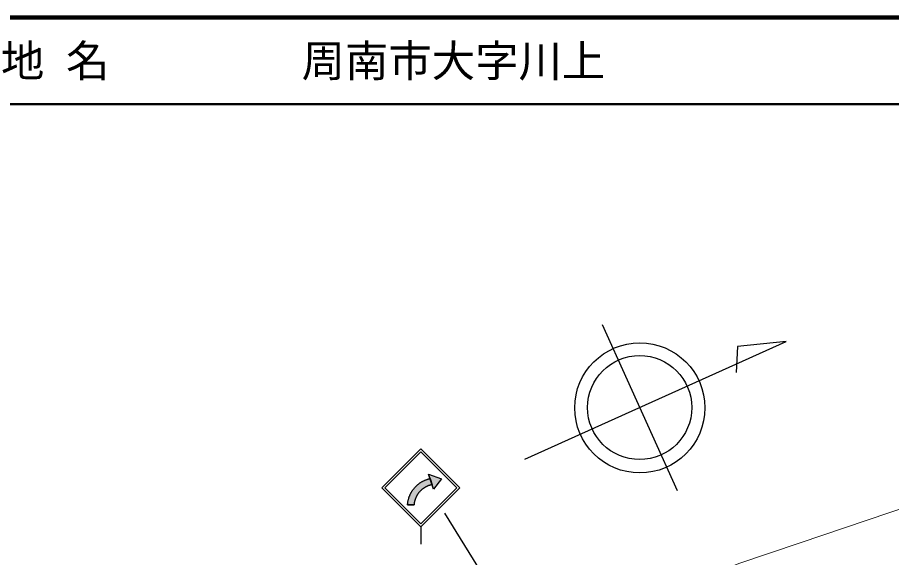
# Model space of a CAD drawing. Units: millimetres, scale not verified. Extents: x 40000 to 680000, y 20000 to 380000.
# Drawn here: x 372282 to 473008, y 317746 to 380000 of the extents above; entities that cross this region are included whole.
import ezdxf
from ezdxf.enums import TextEntityAlignment as Align

# ---------------------------------------------------------------- set-up
doc = ezdxf.new("R2010")
doc.units = ezdxf.units.MM
doc.header["$LTSCALE"] = 1000
for name, color, linetype, lineweight in [('M-BMK-SRVR', 3, 'Continuous', 25), ('M-STR-HTXT', 7, 'Continuous', 13), ('M-STR-STRC', 7, 'Continuous', 25), ('M-TTL', 2, 'Continuous', 140), ('M-TTL-LINE', 7, 'Continuous', 50)]:
    doc.layers.add(name, color=color, linetype=linetype, lineweight=lineweight)
doc.layers.add('M-TTL-TXT', color=7, linetype='Continuous')
doc.styles.add('ＭＳ ゴシック', font='')
doc.styles.get('ＭＳ ゴシック').set_extended_font_data('MS Gothic')

msp = doc.modelspace()

# ---------------------------------------------------------------- hatches: boundary and pattern name
at = {"layer": 'M-STR-STRC'}
for points in [[(420055, 326142), (420011, 326133), (419967, 326123), (419923, 326113), (419879, 326101), (419836, 326089), (419793, 326076), (419750, 326062), (419707, 326048), (419664, 326033), (419622, 326017), (419580, 326000), (419538, 325983), (419497, 325965), (419456, 325946), (419415, 325926), (419375, 325906), (419335, 325885), (419296, 325863), (419256, 325841), (419218, 325818), (419179, 325794), (419141, 325770), (419104, 325745), (419066, 325719), (419030, 325693), (418994, 325666), (418958, 325638), (418923, 325610), (418888, 325581), (418854, 325552), (418820, 325522), (418787, 325491), (418754, 325460), (418722, 325429), (418691, 325396), (418660, 325363), (418629, 325330), (418599, 325296), (418570, 325262), (418542, 325227), (418514, 325192), (418486, 325156), (418459, 325119), (418433, 325083), (418408, 325045), (418383, 325008), (418359, 324969), (418336, 324931), (418313, 324892), (418291, 324853), (418269, 324813), (418248, 324773), (418228, 324732), (418209, 324692), (418191, 324650), (418173, 324609), (418156, 324567), (418139, 324525), (418123, 324483), (418108, 324440), (418094, 324397), (418081, 324354), (418068, 324311), (418056, 324268), (418045, 324224), (418035, 324180), (418025, 324136), (418016, 324092), (418008, 324047), (418001, 324003), (417994, 323958), (417988, 323913), (417983, 323868), (417979, 323824), (417979, 323819), (417236, 323820), (417238, 323859), (417243, 323917), (417249, 323975), (417256, 324032), (417264, 324090), (417273, 324147), (417283, 324205), (417294, 324262), (417306, 324318), (417319, 324375), (417333, 324431), (417348, 324488), (417364, 324543), (417380, 324599), (417398, 324654), (417417, 324709), (417437, 324764), (417457, 324818), (417479, 324872), (417502, 324925), (417525, 324979), (417550, 325031), (417575, 325083), (417601, 325135), (417628, 325187), (417656, 325237), (417685, 325288), (417715, 325338), (417746, 325387), (417777, 325436), (417810, 325484), (417843, 325532), (417877, 325579), (417912, 325625), (417947, 325671), (417984, 325716), (418021, 325761), (418059, 325805), (418098, 325848), (418137, 325890), (418177, 325932), (418218, 325973), (418260, 326014), (418302, 326053), (418346, 326092), (418389, 326131), (418434, 326168), (418479, 326205), (418524, 326241), (418571, 326276), (418618, 326310), (418665, 326343), (418713, 326376), (418762, 326408), (418811, 326438), (418861, 326468), (418911, 326498), (418962, 326526), (419013, 326553), (419064, 326580), (419117, 326605), (419169, 326630), (419222, 326654), (419276, 326676), (419329, 326698), (419384, 326719), (419438, 326739), (419493, 326758), (419548, 326776), (419604, 326793), (419659, 326810), (419715, 326825), (419772, 326839), (419828, 326852), (419662, 327372), (421132, 326807), (420221, 325623)], [(419828, 326852), (419772, 326839), (419715, 326825), (419659, 326810), (419604, 326793), (419548, 326776), (419493, 326758), (419438, 326739), (419384, 326719), (419329, 326698), (419276, 326676), (419222, 326654), (419169, 326630), (419117, 326605), (419064, 326580), (419013, 326553), (418962, 326526), (418911, 326498), (418861, 326468), (418811, 326438), (418762, 326408), (418713, 326376), (418665, 326343), (418618, 326310), (418571, 326276), (418524, 326241), (418479, 326205), (418434, 326168), (418389, 326131), (418346, 326092), (418302, 326053), (418260, 326014), (418218, 325973), (418177, 325932), (418137, 325890), (418098, 325848), (418059, 325805), (418021, 325761), (417984, 325716), (417947, 325671), (417912, 325625), (417877, 325579), (417843, 325532), (417810, 325484), (417777, 325436), (417746, 325387), (417715, 325338), (417685, 325288), (417656, 325237), (417628, 325187), (417601, 325135), (417575, 325083), (417550, 325031), (417525, 324979), (417502, 324925), (417479, 324872), (417457, 324818), (417437, 324764), (417417, 324709), (417398, 324654), (417380, 324599), (417364, 324543), (417348, 324488), (417333, 324431), (417319, 324375), (417306, 324318), (417294, 324262), (417283, 324205), (417273, 324147), (417264, 324090), (417256, 324032), (417249, 323975), (417243, 323917), (417238, 323859), (417236, 323820), (417979, 323819), (417983, 323868), (417988, 323913), (417994, 323958), (418001, 324003), (418008, 324047), (418016, 324092), (418025, 324136), (418035, 324180), (418045, 324224), (418056, 324268), (418068, 324311), (418081, 324354), (418094, 324397), (418108, 324440), (418123, 324483), (418139, 324525), (418156, 324567), (418173, 324609), (418191, 324650), (418209, 324692), (418228, 324732), (418248, 324773), (418269, 324813), (418291, 324853), (418313, 324892), (418336, 324931), (418359, 324969), (418383, 325008), (418408, 325045), (418433, 325083), (418459, 325119), (418486, 325156), (418514, 325192), (418542, 325227), (418570, 325262), (418599, 325296), (418629, 325330), (418660, 325363), (418691, 325396), (418722, 325429), (418754, 325460), (418787, 325491), (418820, 325522), (418854, 325552), (418888, 325581), (418923, 325610), (418958, 325638), (418994, 325666), (419030, 325693), (419066, 325719), (419104, 325745), (419141, 325770), (419179, 325794), (419218, 325818), (419256, 325841), (419296, 325863), (419335, 325885), (419375, 325906), (419415, 325926), (419456, 325946), (419497, 325965), (419538, 325983), (419580, 326000), (419622, 326017), (419664, 326033), (419707, 326048), (419750, 326062), (419793, 326076), (419836, 326089), (419879, 326101), (419923, 326113), (419967, 326123), (420011, 326133), (420055, 326142)]]:
    msp.add_hatch(color=256, dxfattribs=at).paths.add_polyline_path(points)

# ---------------------------------------------------------------- linework, layer by layer
at = {"layer": 'M-BMK-SRVR'}
for p, q in [((439678, 344611), (448289, 325458)), ((430759, 329089), (460884, 342633)), ((460884, 342633), (455244, 342077)), ((455244, 342077), (455116, 339079))]:
    msp.add_line(p, q, dxfattribs=at)
for centre, radius in [((444001, 334996), 7500), ((443984, 335035), 6000)]:
    msp.add_circle(centre, radius, dxfattribs=at)
at = {"layer": 'M-STR-HTXT'}
msp.add_lwpolyline([(439115, 308032), (443613, 311029), (447266, 313263), (451980, 315633), (455419, 317065), (462467, 319442), (506188, 334221), (509887, 335179), (513786, 335906), (518209, 336400), (523311, 336809), (530410, 336896), (536860, 336334), (543527, 335238), (549831, 333626), (556194, 331399), (561097, 329284), (565173, 327261), (569643, 324554), (572543, 322584)], dxfattribs=at)
at = {"layer": 'M-STR-STRC'}
for p, q in [((414256, 325774), (418756, 330274)), ((414609, 325774), (418756, 329920)), ((423256, 325774), (418756, 330274)), ((422903, 325774), (418756, 329920)), ((420221, 325623), (419662, 327372)), ((419662, 327372), (421132, 326807)), ((421132, 326807), (420221, 325623)), ((414256, 325774), (418756, 321273)), ((414609, 325774), (418756, 321627)), ((418756, 321627), (422903, 325774)), ((418756, 321274), (423256, 325774)), ((417236, 323820), (417979, 323819)), ((446601, 282110), (421546, 322875)), ((418756, 321273), (418756, 319273))]:
    msp.add_line(p, q, dxfattribs=at)
for points in [[(419662, 327372), (421132, 326807), (420221, 325623)], [(419662, 327372), (421132, 326807), (420221, 325623)], [(419828, 326852), (419662, 327372), (421132, 326807), (420221, 325623), (420055, 326142)], [(419828, 326852), (420055, 326142), (420011, 326133), (419967, 326123), (419923, 326113), (419879, 326101), (419836, 326089), (419793, 326076), (419750, 326062), (419707, 326048), (419664, 326033), (419622, 326017), (419580, 326000), (419538, 325983), (419497, 325965), (419456, 325946), (419415, 325926), (419375, 325906), (419335, 325885), (419296, 325863), (419256, 325841), (419218, 325818), (419179, 325794), (419141, 325770), (419104, 325745), (419066, 325719), (419030, 325693), (418994, 325666), (418958, 325638), (418923, 325610), (418888, 325581), (418854, 325552), (418820, 325522), (418787, 325491), (418754, 325460), (418722, 325429), (418691, 325396), (418660, 325363), (418629, 325330), (418599, 325296), (418570, 325262), (418542, 325227), (418514, 325192), (418486, 325156), (418459, 325119), (418433, 325083), (418408, 325045), (418383, 325008), (418359, 324969), (418336, 324931), (418313, 324892), (418291, 324853), (418269, 324813), (418248, 324773), (418228, 324732), (418209, 324692), (418191, 324650), (418173, 324609), (418156, 324567), (418139, 324525), (418123, 324483), (418108, 324440), (418094, 324397), (418081, 324354), (418068, 324311), (418056, 324268), (418045, 324224), (418035, 324180), (418025, 324136), (418016, 324092), (418008, 324047), (418001, 324003), (417994, 323958), (417988, 323913), (417983, 323868), (417979, 323824), (417979, 323819), (417236, 323820), (417238, 323859), (417243, 323917), (417249, 323975), (417256, 324032), (417264, 324090), (417273, 324147), (417283, 324205), (417294, 324262), (417306, 324318), (417319, 324375), (417333, 324431), (417348, 324488), (417364, 324543), (417380, 324599), (417398, 324654), (417417, 324709), (417437, 324764), (417457, 324818), (417479, 324872), (417502, 324925), (417525, 324979), (417550, 325031), (417575, 325083), (417601, 325135), (417628, 325187), (417656, 325237), (417685, 325288), (417715, 325338), (417746, 325387), (417777, 325436), (417810, 325484), (417843, 325532), (417877, 325579), (417912, 325625), (417947, 325671), (417984, 325716), (418021, 325761), (418059, 325805), (418098, 325848), (418137, 325890), (418177, 325932), (418218, 325973), (418260, 326014), (418302, 326053), (418346, 326092), (418389, 326131), (418434, 326168), (418479, 326205), (418524, 326241), (418571, 326276), (418618, 326310), (418665, 326343), (418713, 326376), (418762, 326408), (418811, 326438), (418861, 326468), (418911, 326498), (418962, 326526), (419013, 326553), (419064, 326580), (419117, 326605), (419169, 326630), (419222, 326654), (419276, 326676), (419329, 326698), (419384, 326719), (419438, 326739), (419493, 326758), (419548, 326776), (419604, 326793), (419659, 326810), (419715, 326825), (419772, 326839)]]:
    msp.add_lwpolyline(points, close=True, dxfattribs=at)
at = {"layer": 'M-TTL'}
msp.add_line((680000, 380000), (40000, 380000), dxfattribs=at)
at = {"layer": 'M-TTL-LINE'}
msp.add_line((40000, 370000), (680000, 370000), dxfattribs=at)

# ---------------------------------------------------------------- texts
at = {"layer": 'M-TTL-TXT', "style": 'ＭＳ ゴシック'}
for s, p in [('地 名', (370380, 375000)), ('周南市大字川上', (405024, 375000))]:
    msp.add_text(s, height=3666, dxfattribs=at).set_placement(p, align=Align.MIDDLE_LEFT)

doc.saveas('drawing.dxf')
